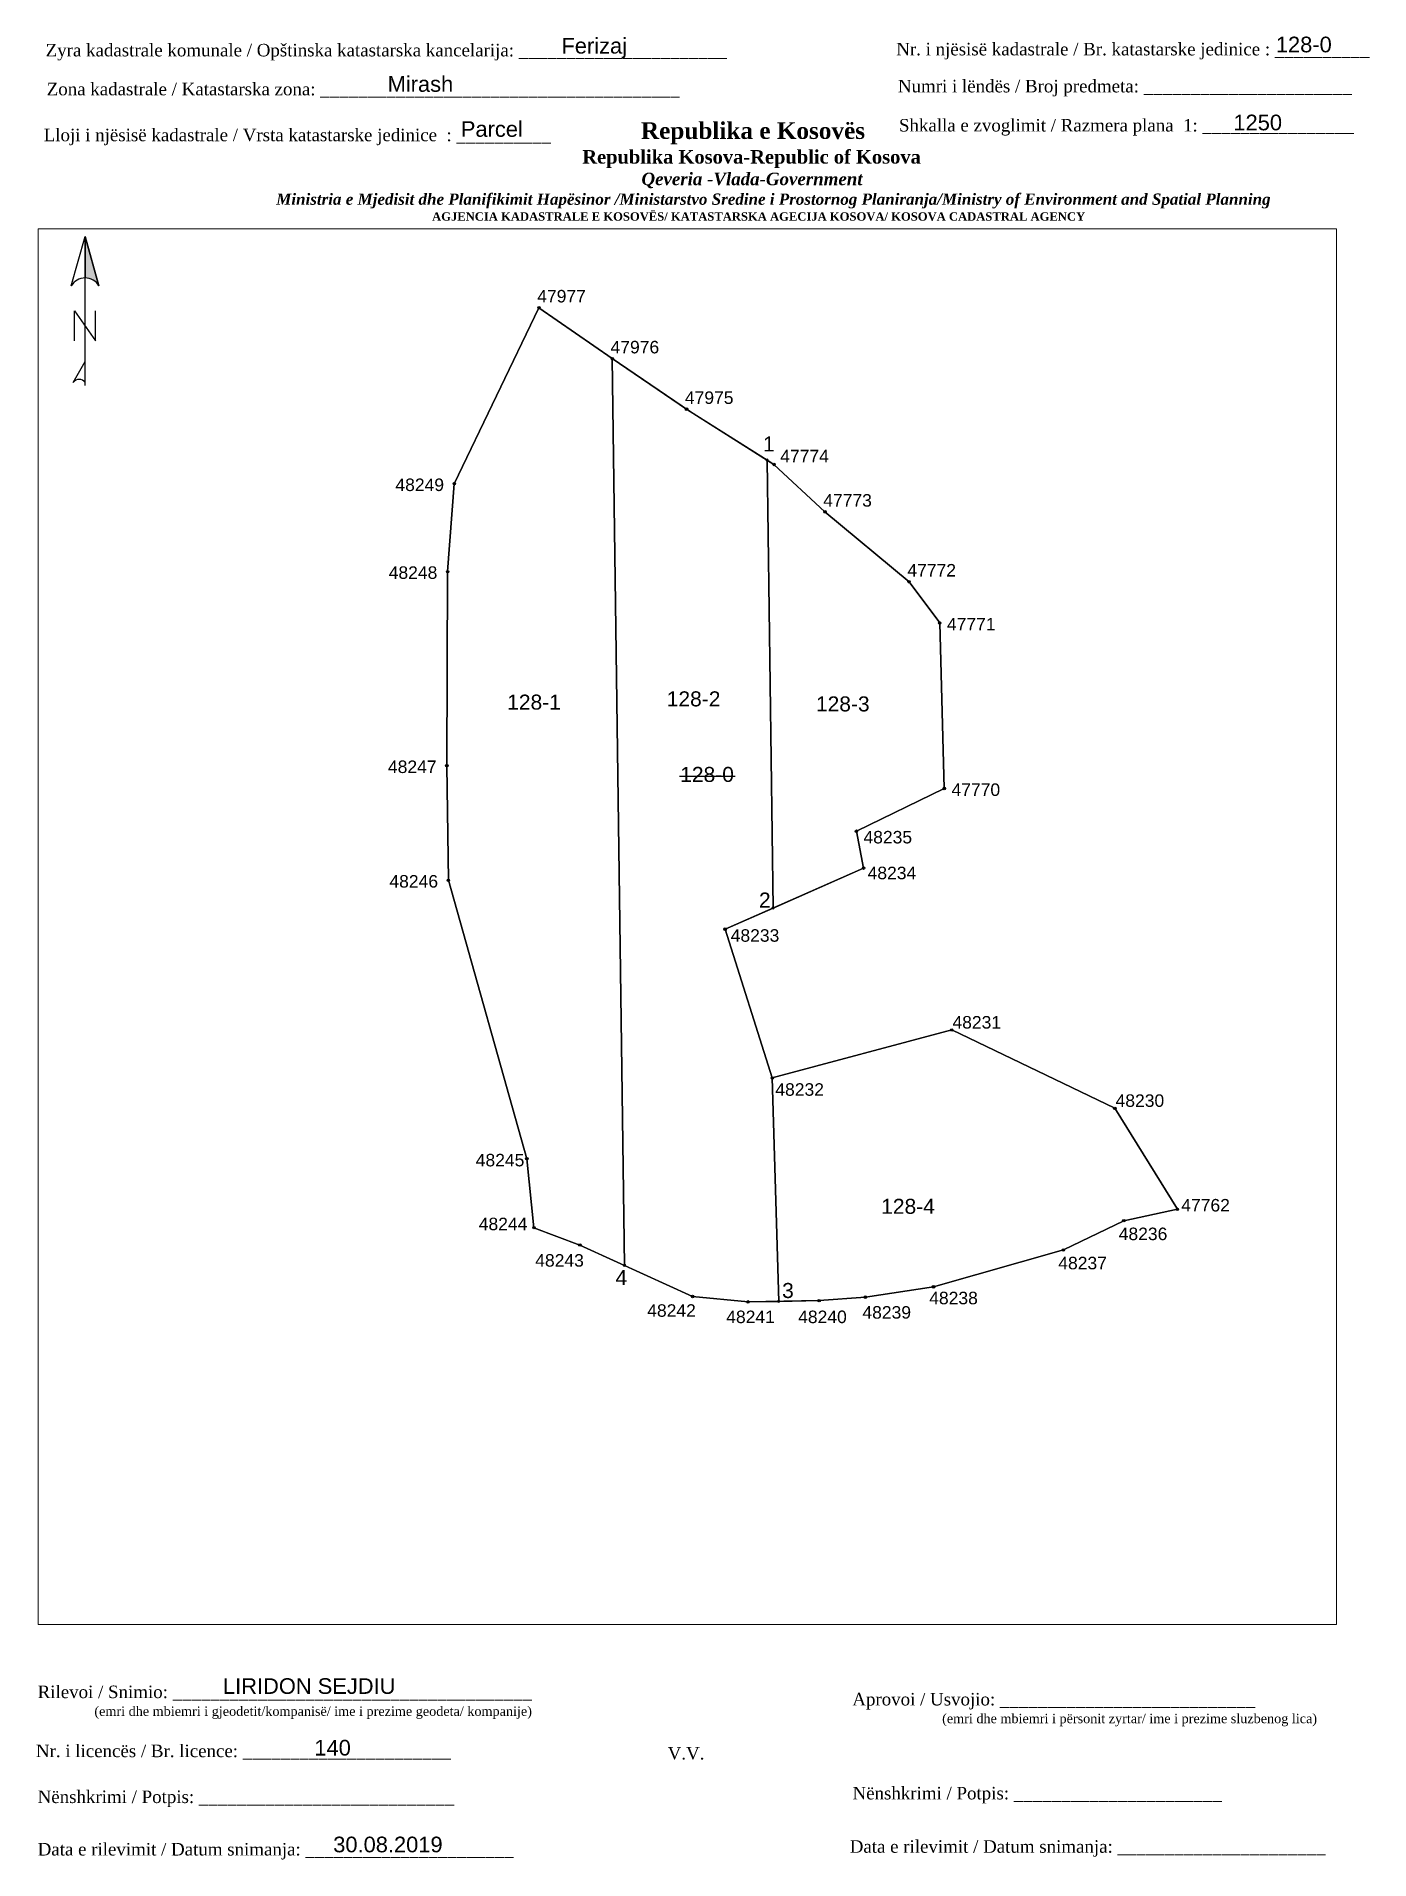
# Paper-space layout '128-0' of a CAD drawing. Header units: metres. Extents: x 0 to 213, y 0 to 292.
# The model-space entities are those that its viewports show. They can reach past a viewport. Long polylines and large blocks are cut down to what shows.
import ezdxf

# ---------------------------------------------------------------- set-up
doc = ezdxf.new("R2010")
doc.units = ezdxf.units.M
doc.header["$PDMODE"] = 32
doc.header["$PDSIZE"] = 0.5
for name, color, linetype, lineweight in [('Korniza e jashtme', 7, 'Continuous', 0), ('Korniza e jashtme txt', 7, 'Continuous', 0), ('Nr-Ri', 1, 'Continuous', 0), ('Pikat-Ndarjes', 1, 'Continuous', 0)]:
    doc.layers.add(name, color=color, linetype=linetype, lineweight=lineweight)
for name, color, linetype in [('Nr e Pikave Gjeodezike te Parceles Baze', 7, 'Continuous'), ('Nr Parceles Baze', 7, 'Continuous'), ('Parcela Baze', 7, 'Continuous'), ('Pikat', 7, 'Continuous'), ('Pikat e ndarjes', 1, 'Continuous')]:
    doc.layers.add(name, color=color, linetype=linetype)
doc.styles.get("Standard").update_dxf_attribs({"font": 'arial.ttf'})

# ---------------------------------------------------------------- blocks, each defined once
blk = doc.blocks.new('*U54')
at = {"linetype": 'ByBlock', "lineweight": -2}
blk.add_hatch(color=0, dxfattribs=at).paths.add_polyline_path([(0, 562), (0, 301, -0.269143), (87, 250)])
at = {"color": 0, "linetype": 'ByBlock', "lineweight": -2}
for points in [[(87, 250, 0.580323), (-87, 250), (0, 562), (87, 250), (0, 562), (0, 300)], [(0, -356, 0.5), (-75, -356), (0, -225)]]:
    blk.add_lwpolyline(points, format="xyb", dxfattribs=at)
for points in [[(0, -375), (0, 562)], [(-66, -94), (-66, 94), (66, -94), (66, 94)]]:
    blk.add_lwpolyline(points, dxfattribs=at)

msp = doc.modelspace()

# ---------------------------------------------------------------- linework, layer by layer
at = {"color": 1, "flags": 128}
msp.add_lwpolyline([(7518792.45, 4701927.25), (7518803.6, 4701927.25)], dxfattribs=at)
at = {"layer": 'Parcela Baze'}
msp.add_lwpolyline([(7518879.4, 4701860.9), (7518891.88, 4701840.73), (7518881.19, 4701838.44), (7518869.12, 4701832.61), (7518843.18, 4701825.25), (7518829.58, 4701823.17), (7518820.34, 4701822.49), (7518806.16, 4701822.23), (7518795.08, 4701823.32), (7518772.56, 4701833.58), (7518763.4, 4701837.05), (7518761.98, 4701850.83), (7518746.31, 4701906.43), (7518746.01, 4701929.31), (7518746.16, 4701968.08), (7518747.5, 4701985.62), (7518764.4, 4702020.77), (7518779.04, 4702010.6), (7518793.88, 4702000.5), (7518811.33, 4701989.47), (7518821.51, 4701980), (7518838.31, 4701966.04), (7518844.43, 4701957.81), (7518845.34, 4701924.75), (7518827.78, 4701916.22), (7518829.23, 4701908.86), (7518801.57, 4701896.66), (7518811, 4701866.96), (7518846.83, 4701876.54), (7518879.4, 4701860.9)], dxfattribs=at)
at = {"layer": 'Pikat'}
for p in [(7518764.4, 4702020.77), (7518779.04, 4702010.6), (7518793.88, 4702000.5), (7518811.33, 4701989.47), (7518747.5, 4701985.62), (7518821.51, 4701980), (7518746.16, 4701968.08), (7518838.31, 4701966.04), (7518844.43, 4701957.81), (7518746.01, 4701929.31), (7518845.34, 4701924.75), (7518827.78, 4701916.22), (7518829.23, 4701908.86), (7518746.31, 4701906.43), (7518801.57, 4701896.66), (7518846.83, 4701876.54), (7518811, 4701866.96), (7518879.4, 4701860.9), (7518761.98, 4701850.83), (7518891.88, 4701840.73), (7518763.4, 4701837.05), (7518881.19, 4701838.44), (7518772.56, 4701833.58), (7518869.12, 4701832.61), (7518843.18, 4701825.25), (7518795.08, 4701823.32), (7518806.16, 4701822.23), (7518820.34, 4701822.49), (7518829.58, 4701823.17)]:
    msp.add_point(p, dxfattribs=at)
at = {"layer": 'Pikat e ndarjes', "flags": 128}
for points in [[(7518779.04, 4702010.6), (7518764.4, 4702020.77), (7518747.5, 4701985.62), (7518746.16, 4701968.08), (7518746.01, 4701929.31), (7518746.31, 4701906.43), (7518761.98, 4701850.83), (7518763.4, 4701837.05), (7518772.56, 4701833.58), (7518781.47, 4701829.52)], [(7518801.57, 4701896.66), (7518811.14, 4701900.88), (7518809.94, 4701990.35), (7518794.68, 4702000), (7518779.04, 4702010.6), (7518781.47, 4701829.52), (7518795.08, 4701823.32), (7518806.16, 4701822.23), (7518812.28, 4701822.34), (7518811, 4701866.96)], [(7518844.43, 4701957.81), (7518838.31, 4701966.04), (7518821.51, 4701980), (7518811.33, 4701989.47), (7518809.94, 4701990.35), (7518811.14, 4701900.88), (7518829.23, 4701908.86), (7518827.78, 4701916.22), (7518845.34, 4701924.75)], [(7518879.4, 4701860.9), (7518846.83, 4701876.54), (7518811, 4701866.96), (7518812.28, 4701822.34), (7518820.34, 4701822.49), (7518829.58, 4701823.17), (7518843.18, 4701825.25), (7518869.12, 4701832.61), (7518881.19, 4701838.44), (7518891.88, 4701840.73)]]:
    msp.add_lwpolyline(points, close=True, dxfattribs=at)
for points in [[(7518781.47, 4701829.52), (7518779.04, 4702010.6)], [(7518809.94, 4701990.35), (7518811.14, 4701900.88)], [(7518811, 4701866.96), (7518812.28, 4701822.34)]]:
    msp.add_lwpolyline(points, dxfattribs=at)
at = {"layer": 'Pikat-Ndarjes'}
for p in [(7518809.94, 4701990.35), (7518811.14, 4701900.88), (7518781.47, 4701829.52), (7518812.28, 4701822.34)]:
    msp.add_point(p, dxfattribs=at)

# ---------------------------------------------------------------- texts
at = {"layer": 'Nr e Pikave Gjeodezike te Parceles Baze'}
for s, p in [('47977', (7518764.06, 4702021.82)), ('47976', (7518778.7, 4702011.65)), ('47975', (7518793.54, 4702001.55)), ('47774', (7518812.58, 4701989.89)), ('48249', (7518735.74, 4701984.16)), ('47773', (7518821.17, 4701981.05)), ('48248', (7518734.4, 4701966.62)), ('47772', (7518837.97, 4701967.09)), ('47771', (7518845.87, 4701956.33)), ('48247', (7518734.25, 4701927.85)), ('47770', (7518846.78, 4701923.27)), ('48235', (7518829.2, 4701913.79)), ('48234', (7518830.03, 4701906.64)), ('48246', (7518734.54, 4701904.97)), ('48233', (7518802.69, 4701894.16)), ('48231', (7518846.97, 4701876.82)), ('48232', (7518811.6, 4701863.4)), ('48230', (7518879.54, 4701861.18)), ('48245', (7518751.78, 4701849.3)), ('47762', (7518892.66, 4701840.29)), ('48244', (7518752.38, 4701836.55)), ('48236', (7518880.17, 4701834.57)), ('48243', (7518763.66, 4701829.27)), ('48237', (7518868.1, 4701828.74)), ('48242', (7518786.02, 4701819.26)), ('48239', (7518828.99, 4701818.89)), ('48238', (7518842.33, 4701821.76)), ('48241', (7518801.8, 4701818)), ('48240', (7518816.16, 4701818))]:
    msp.add_text(s, height=2.5, dxfattribs=at).set_placement(p)
at = {"layer": 'Nr Parceles Baze'}
msp.add_text('128-0', height=3, dxfattribs=at).set_placement((7518792.61, 4701926.07))
at = {"layer": 'Nr-Ri'}
for s, p in [('128-1', (7518758.06, 4701940.51)), ('128-2', (7518789.92, 4701941.16)), ('128-3', (7518819.71, 4701940.15)), ('128-4', (7518832.74, 4701839.82))]:
    msp.add_text(s, height=3, dxfattribs=at).set_placement(p)
at = {"layer": 'Pikat e ndarjes'}
for s, p in [('1', (7518809.13, 4701992.06)), ('2', (7518808.34, 4701900.98)), ('4', (7518779.69, 4701825.58)), ('3', (7518812.96, 4701823.01))]:
    msp.add_text(s, height=3, dxfattribs=at).set_placement(p)

psp = doc.layouts.new('128-0')

# ---------------------------------------------------------------- block references
at = {"xscale": 0.0254, "yscale": 0.0254, "zscale": 0.0254}
psp.add_blockref('*U54', (7.95, 245.33), dxfattribs=at)

# ---------------------------------------------------------------- texts
at = {"layer": 'Korniza e jashtme txt'}
for s, insert, char_height, width, attachment_point in [('Ferizaj', (84.04, 291.31), 2.5, 19.3474, 1), ('128-0', (198.16, 291.51), 2.5, 23.5616, 1), ('{\\fTimes New Roman|b0|i0|c0|p18; Zyra kadastrale komunale / Opštinska katastarska kancelarija: ______________________}', (0.89, 290.36), 2, 114.6874, 1), ('{\\fTimes New Roman|b0|i0|c0|p18;Nr. i njësisë kadastrale / Br. katastarske jedinice : __________}', (137.52, 290.52), 2, 98.5379, 1), ('{\\fTimes New Roman|b0|i0|c0|p18; Zona kadastrale / Katastarska zona: ______________________________________}', (1.06, 284.14), 2, 101.8807, 1), ('Mirash', (56.27, 285.2), 2.5, 40.037, 1), ('{\\fTimes New Roman|b0|i0|c0|p18; Numri i lëndës / Broj predmeta: ______________________}', (137.03, 284.61), 2, 83.344, 1), ('{\\fTimes New Roman|b0|i0|c0|p18; Lloji i njësisë kadastrale / Vrsta katastarske jedinice  : __________ }', (0.58, 276.81), 2, 108.0893, 1), ('\\pi77.297;{\\fBook Antiqua|b1|i0|c0|p18;\\H1.333x;Republika e Kosovës\\fTimes New Roman|b1|i0|c0|p18;\\P\\pi67.927;\\fBook Antiqua|b1|i0|c0|p18;\\H0.8125x;Republika Kosova-Republic of Kosova\\fTimes New Roman|b1|i0|c0|p18;\\P\\pi77.378;\\fBook Antiqua|b1|i1|c0|p18;\\H0.9233x;Qeveria -Vlada-Government \\P\\pi13.032,l6,t23.033;\\fTimes New Roman|b1|i1|c0|p18;\\H0.9x;Ministria e Mjedisit dhe Planifikimit Hapësinor /Ministarstvo Sredine i Prostornog Planiranja/Ministry of Environment and Spatial Planning\\P\\pi43.931,l0,tz;\\fBook Antiqua|b1|i0|c0|p18;\\H0.7406x;AGJENCIA KADASTRALE E KOSOVËS/ KATASTARSKA AGECIJA KOSOVA/ KOSOVA CADASTRAL AGENCY}', (19.44, 277.84), 2, 191.8237, 1), ('{\\fArial|b0|i0|c0|p34;Parcel}', (67.97, 278.01), 2.5, 14.2476, 1), ('{\\fTimes New Roman|b0|i0|c0|p18; Shkalla e zvoglimit / Razmera plana  1: ________________}', (137.2, 278.36), 2, 98.5379, 1), ('1250', (191.38, 279.05), 2.5, 19.3474, 1), ('LIRIDON SEJDIU', (29.97, 29.26), 2.5, 35.1364, 1), ('{\\fTimes New Roman|b0|i0|c0|p18; Rilevoi / Snimio: ______________________________________\\P             \\H0.75x;(emri dhe mbiemri i gjeodetit/kompanisë/ ime i prezime geodeta/ kompanije)}', (-0.39, 28.08), 2, 87.3883, 1), ('{\\fTimes New Roman|b0|i0|c0|p18; Aprovoi / Usvojio: ___________________________\\P                    \\H0.75x;(emri dhe mbiemri i përsonit zyrtar/ ime i prezime sluzbenog lica)}', (129.75, 26.91), 2, 83.344, 1), ('{\\fTimes New Roman|b0|i0|c0|p18; Nr. i licencës / Br. licence: ______________________\\P                                }', (-0.67, 18.65), 2, 83.344, 1), ('140', (44.57, 19.41), 2.5, 5.2174, 1), ('{\\fTimes New Roman|b0|i0|c0|p18;V.V.                                 }', (101.01, 18.27), 2, 9.4297, 1), ('{\\fTimes New Roman|b0|i0|c0|p18; Nënshkrimi / Potpis: ______________________\\P                                 }', (189.53, 11.9), 2, 83.344, 3), ('{\\fTimes New Roman|b0|i0|c0|p18; Nënshkrimi / Potpis: ___________________________\\P                                 }', (-0.39, 11.32), 2, 83.344, 1), ('{\\fTimes New Roman|b0|i0|c0|p18; Data e rilevimit / Datum snimanja: ______________________\\P                                 }', (-0.39, 2.94), 2, 83.344, 1), ('30.08.2019', (47.58, 3.95), 2.5, 19.3474, 1), ('{\\fTimes New Roman|b0|i0|c0|p18; Data e rilevimit / Datum snimanja: ______________________\\P                                 }', (206.1, 3.38), 2, 83.344, 3)]:
    psp.add_mtext(s, dxfattribs=dict(at, insert=insert, char_height=char_height, width=width, attachment_point=attachment_point))

# ---------------------------------------------------------------- viewports
at = {"layer": 'Korniza e jashtme', "view_target_point": (7499131.1, 4689980.52), "view_twist_angle": 360}
psp.add_viewport(center=(104.14, 149.33), size=(207.41, 222.939), view_center_point=(19662.92, 11916.65), view_height=278.674, dxfattribs=at)

doc.saveas('drawing.dxf')
